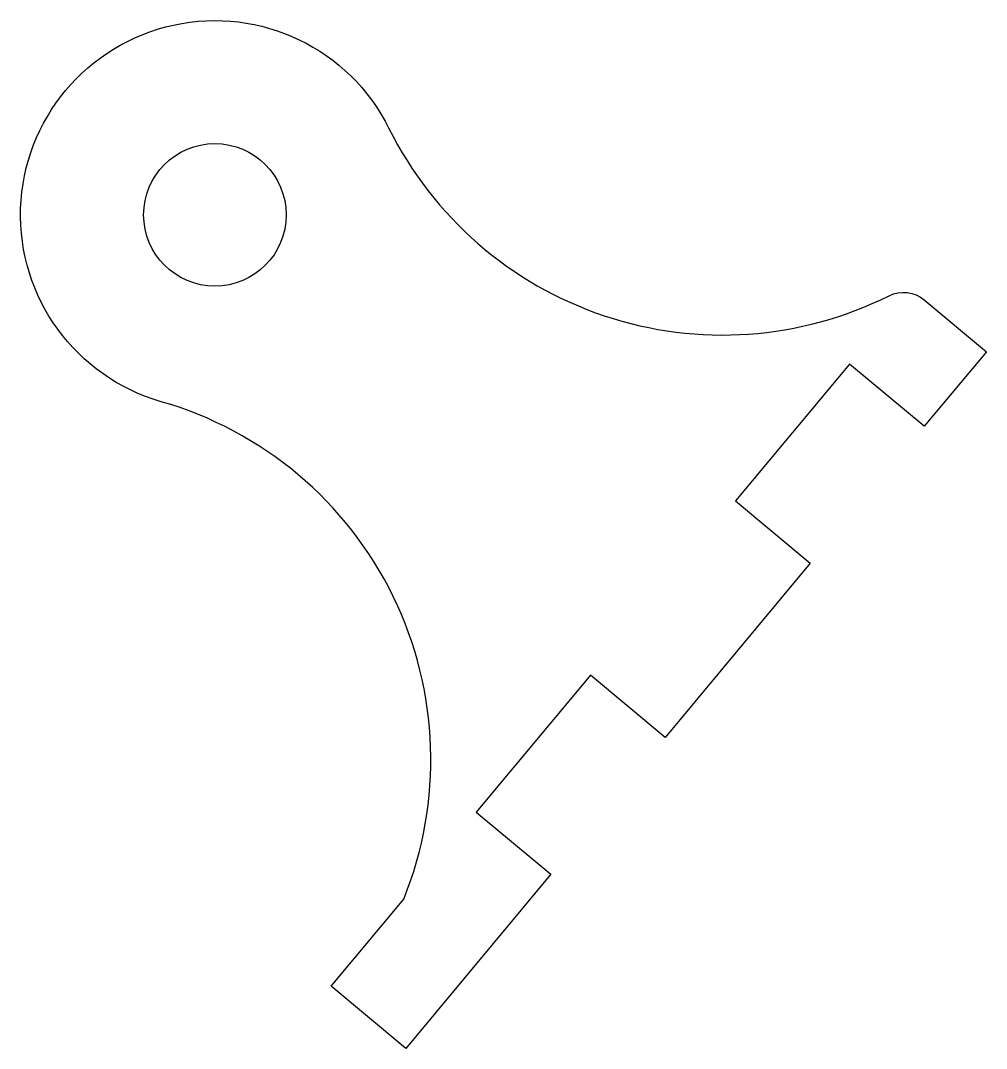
# Model space of a CAD drawing. Header units: millimetres. Extents: x -29.1 to 0.7, y 0.9 to 32.6.
import ezdxf

# ---------------------------------------------------------------- set-up
doc = ezdxf.new("R2010")
doc.units = ezdxf.units.MM
doc.layers.get('0').update_dxf_attribs({"linetype": 'CONTINUOUS'})

msp = doc.modelspace()

# ---------------------------------------------------------------- linework, layer by layer
msp.add_lwpolyline([(-2.294, 24.138, -0.29782), (-1.207, 24.012), (0.713, 22.412), (-1.207, 20.107), (-3.512, 22.027), (-7.033, 17.802), (-4.728, 15.881), (-9.208, 10.503), (-11.513, 12.424), (-15.034, 8.198), (-12.729, 6.278), (-17.21, 0.9), (-19.515, 2.82), (-17.274, 5.509, 0.444987), (-24.76, 20.868, -1.532831), (-17.73, 29.306, 0.414717)], format="xyb", close=True)
msp.add_circle((-23.102, 26.635), 2.2)

doc.saveas('drawing.dxf')
